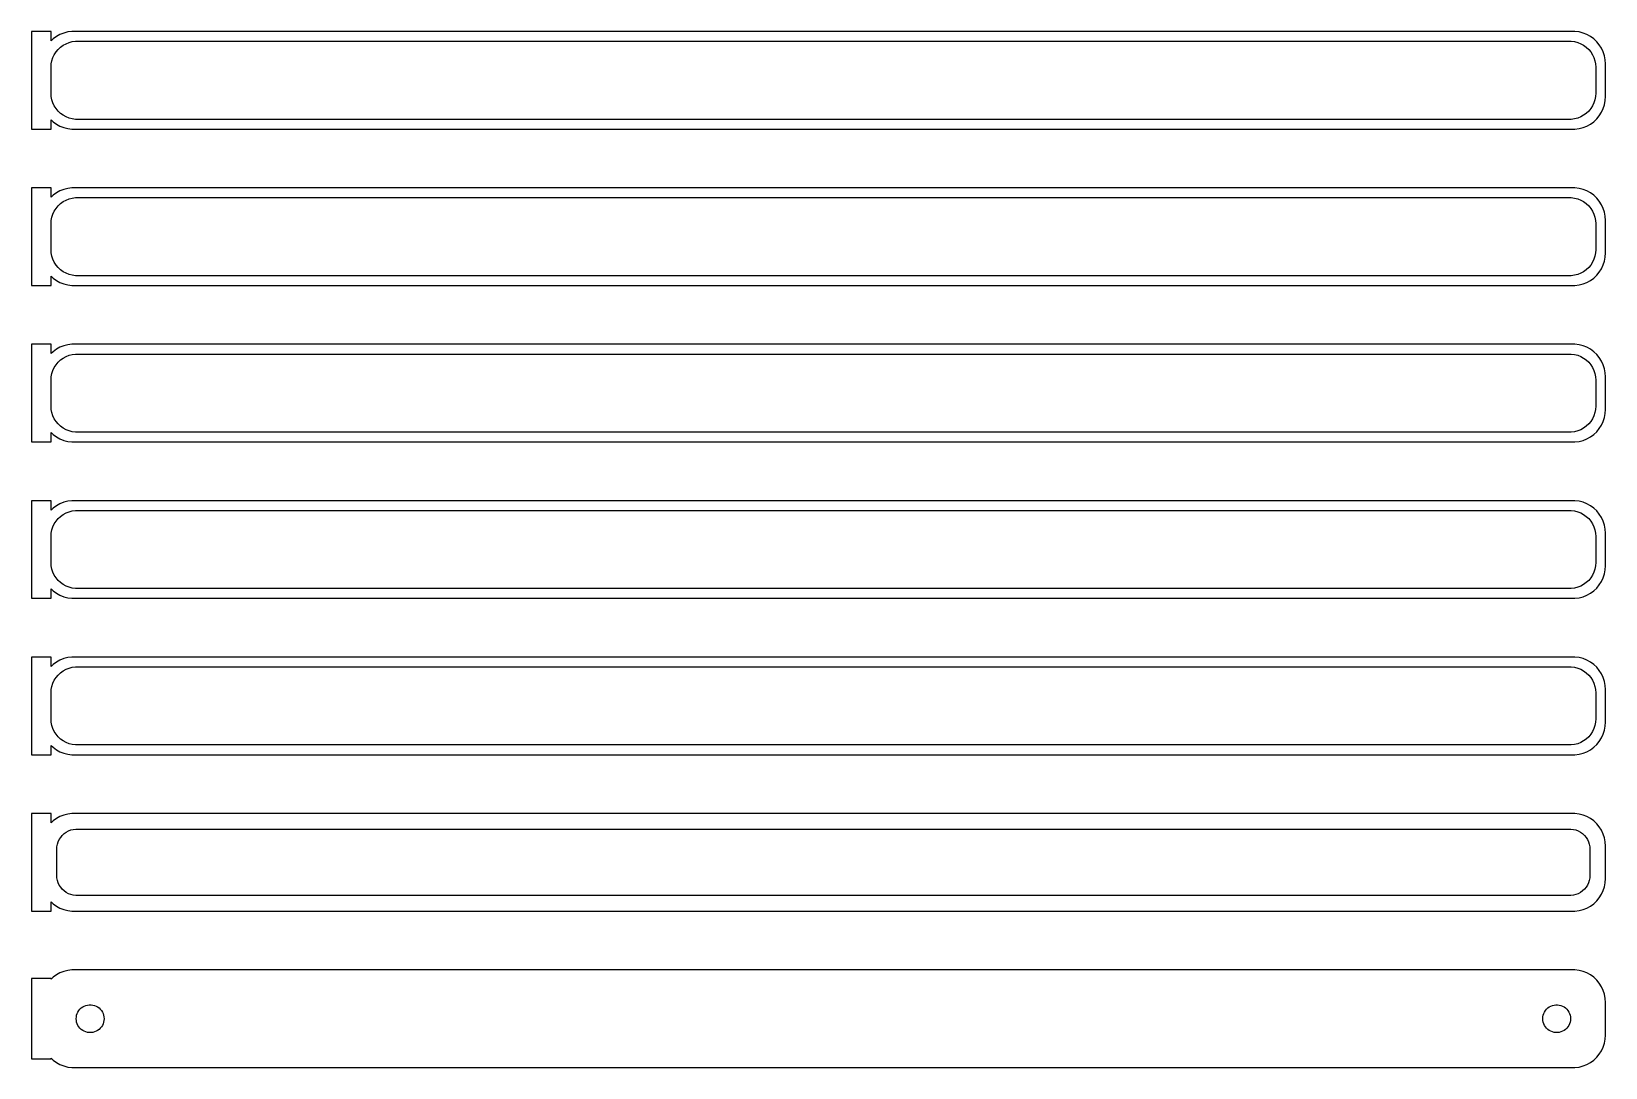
# Model space of a CAD drawing. Header units: metres. Extents: x -122 to 120, y 353 to 703.
# Drawn here: x -121.5 to 120, y 352.5 to 511.5 of the extents above; entities that cross this region are included whole.
import ezdxf

# ---------------------------------------------------------------- set-up
doc = ezdxf.new("R2010")
doc.units = ezdxf.units.M

msp = doc.modelspace()

# ---------------------------------------------------------------- linework, layer by layer
for p, q in [((-118.5, 511.49), (-121.5, 511.49)), ((-121.5, 511.49), (-121.5, 496.51)), ((-118.5, 510.059), (-118.5, 511.49)), ((-118.187, 510.353), (-118.5, 510.059)), ((-117.679, 510.722), (-118.187, 510.353)), ((-117.129, 511.024), (-117.679, 510.722)), ((-116.545, 511.255), (-117.129, 511.024)), ((-116.643, 509.377), (-116.203, 509.619)), ((-115.937, 511.411), (-116.545, 511.255)), ((-116.203, 509.619), (-115.736, 509.804)), ((-115.314, 511.49), (-115.937, 511.411)), ((-115.736, 509.804), (-115.25, 509.929)), ((115.314, 511.49), (-115.314, 511.49)), ((-115.25, 509.929), (-114.751, 509.992)), ((-114.751, 509.992), (114.751, 509.992)), ((114.751, 509.992), (115.25, 509.929)), ((115.25, 509.929), (115.736, 509.804)), ((115.937, 511.411), (115.314, 511.49)), ((115.736, 509.804), (116.203, 509.619)), ((116.545, 511.255), (115.937, 511.411)), ((116.203, 509.619), (116.643, 509.377)), ((117.129, 511.024), (116.545, 511.255)), ((117.679, 510.722), (117.129, 511.024)), ((118.187, 510.353), (117.679, 510.722)), ((118.645, 509.923), (118.187, 510.353)), ((119.045, 509.439), (118.645, 509.923)), ((-118.374, 506.995), (-118.219, 507.472)), ((-118.219, 507.472), (-118.005, 507.927)), ((-118.005, 507.927), (-117.736, 508.351)), ((-117.736, 508.351), (-117.416, 508.738)), ((-117.416, 508.738), (-117.05, 509.082)), ((-117.05, 509.082), (-116.643, 509.377)), ((116.643, 509.377), (117.05, 509.082)), ((117.05, 509.082), (117.416, 508.738)), ((117.416, 508.738), (117.736, 508.351)), ((117.736, 508.351), (118.005, 507.927)), ((118.005, 507.927), (118.219, 507.472)), ((118.219, 507.472), (118.374, 506.995)), ((119.382, 508.909), (119.045, 509.439)), ((119.649, 508.341), (119.382, 508.909)), ((119.843, 507.743), (119.649, 508.341)), ((119.961, 507.127), (119.843, 507.743)), ((-118.5, 506), (-118.468, 506.501)), ((-118.5, 502), (-118.5, 506)), ((-118.468, 506.501), (-118.374, 506.995)), ((118.374, 506.995), (118.468, 506.501)), ((118.468, 506.501), (118.5, 506)), ((118.5, 506), (118.5, 502)), ((120, 506.5), (119.961, 507.127)), ((120, 501.5), (120, 506.5)), ((-118.468, 501.499), (-118.5, 502)), ((-118.374, 501.005), (-118.468, 501.499)), ((-118.219, 500.528), (-118.374, 501.005)), ((-118.005, 500.073), (-118.219, 500.528)), ((-117.736, 499.649), (-118.005, 500.073)), ((118.005, 500.073), (117.736, 499.649)), ((118.219, 500.528), (118.005, 500.073)), ((118.374, 501.005), (118.219, 500.528)), ((118.468, 501.499), (118.374, 501.005)), ((118.5, 502), (118.468, 501.499)), ((119.649, 499.659), (119.843, 500.257)), ((119.843, 500.257), (119.961, 500.873)), ((119.961, 500.873), (120, 501.5)), ((-118.5, 497.941), (-118.187, 497.647)), ((-118.5, 496.51), (-118.5, 497.941)), ((-118.187, 497.647), (-117.679, 497.278)), ((-117.416, 499.262), (-117.736, 499.649)), ((-117.05, 498.918), (-117.416, 499.262)), ((-116.643, 498.623), (-117.05, 498.918)), ((-116.203, 498.381), (-116.643, 498.623)), ((-115.736, 498.196), (-116.203, 498.381)), ((-115.25, 498.071), (-115.736, 498.196)), ((-114.751, 498.008), (-115.25, 498.071)), ((114.751, 498.008), (-114.751, 498.008)), ((115.25, 498.071), (114.751, 498.008)), ((115.736, 498.196), (115.25, 498.071)), ((116.203, 498.381), (115.736, 498.196)), ((116.643, 498.623), (116.203, 498.381)), ((117.05, 498.918), (116.643, 498.623)), ((117.416, 499.262), (117.05, 498.918)), ((117.736, 499.649), (117.416, 499.262)), ((117.679, 497.278), (118.187, 497.647)), ((118.187, 497.647), (118.645, 498.077)), ((118.645, 498.077), (119.045, 498.561)), ((119.045, 498.561), (119.382, 499.091)), ((119.382, 499.091), (119.649, 499.659)), ((-121.5, 496.51), (-118.5, 496.51)), ((-117.679, 497.278), (-117.129, 496.976)), ((-117.129, 496.976), (-116.545, 496.745)), ((-116.545, 496.745), (-115.937, 496.589)), ((-115.937, 496.589), (-115.314, 496.51)), ((-115.314, 496.51), (115.314, 496.51)), ((115.314, 496.51), (115.937, 496.589)), ((115.937, 496.589), (116.545, 496.745)), ((116.545, 496.745), (117.129, 496.976)), ((117.129, 496.976), (117.679, 497.278)), ((-118.5, 487.49), (-121.5, 487.49)), ((-121.5, 487.49), (-121.5, 472.51)), ((-118.5, 486.059), (-118.5, 487.49)), ((-118.187, 486.353), (-118.5, 486.059)), ((-117.679, 486.722), (-118.187, 486.353)), ((-117.129, 487.024), (-117.679, 486.722)), ((-116.545, 487.255), (-117.129, 487.024)), ((-116.643, 485.377), (-116.203, 485.619)), ((-115.937, 487.411), (-116.545, 487.255)), ((-116.203, 485.619), (-115.736, 485.804)), ((-115.314, 487.49), (-115.937, 487.411)), ((-115.736, 485.804), (-115.25, 485.929)), ((115.314, 487.49), (-115.314, 487.49)), ((-115.25, 485.929), (-114.751, 485.992)), ((-114.751, 485.992), (114.751, 485.992)), ((114.751, 485.992), (115.25, 485.929)), ((115.25, 485.929), (115.736, 485.804)), ((115.937, 487.411), (115.314, 487.49)), ((115.736, 485.804), (116.203, 485.619)), ((116.545, 487.255), (115.937, 487.411)), ((116.203, 485.619), (116.643, 485.377)), ((117.129, 487.024), (116.545, 487.255)), ((117.679, 486.722), (117.129, 487.024)), ((118.187, 486.353), (117.679, 486.722)), ((118.645, 485.923), (118.187, 486.353)), ((119.045, 485.439), (118.645, 485.923)), ((119.382, 484.909), (119.045, 485.439)), ((-118.374, 482.995), (-118.219, 483.472)), ((-118.219, 483.472), (-118.005, 483.927)), ((-118.005, 483.927), (-117.736, 484.351)), ((-117.736, 484.351), (-117.416, 484.738)), ((-117.416, 484.738), (-117.05, 485.082)), ((-117.05, 485.082), (-116.643, 485.377)), ((116.643, 485.377), (117.05, 485.082)), ((117.05, 485.082), (117.416, 484.738)), ((117.416, 484.738), (117.736, 484.351)), ((117.736, 484.351), (118.005, 483.927)), ((118.005, 483.927), (118.219, 483.472)), ((118.219, 483.472), (118.374, 482.995)), ((119.649, 484.341), (119.382, 484.909)), ((119.843, 483.743), (119.649, 484.341)), ((119.961, 483.127), (119.843, 483.743)), ((120, 482.5), (119.961, 483.127)), ((-118.5, 482), (-118.468, 482.501)), ((-118.5, 478), (-118.5, 482)), ((-118.468, 482.501), (-118.374, 482.995)), ((118.374, 482.995), (118.468, 482.501)), ((118.468, 482.501), (118.5, 482)), ((118.5, 482), (118.5, 478)), ((120, 477.5), (120, 482.5)), ((-118.468, 477.499), (-118.5, 478)), ((-118.374, 477.005), (-118.468, 477.499)), ((-118.219, 476.528), (-118.374, 477.005)), ((-118.005, 476.073), (-118.219, 476.528)), ((-117.736, 475.649), (-118.005, 476.073)), ((118.005, 476.073), (117.736, 475.649)), ((118.219, 476.528), (118.005, 476.073)), ((118.374, 477.005), (118.219, 476.528)), ((118.468, 477.499), (118.374, 477.005)), ((118.5, 478), (118.468, 477.499)), ((119.649, 475.659), (119.843, 476.257)), ((119.843, 476.257), (119.961, 476.873)), ((119.961, 476.873), (120, 477.5)), ((-118.5, 473.941), (-118.187, 473.647)), ((-118.5, 472.51), (-118.5, 473.941)), ((-118.187, 473.647), (-117.679, 473.278)), ((-117.416, 475.262), (-117.736, 475.649)), ((-117.05, 474.918), (-117.416, 475.262)), ((-116.643, 474.623), (-117.05, 474.918)), ((-116.203, 474.381), (-116.643, 474.623)), ((-115.736, 474.196), (-116.203, 474.381)), ((-115.25, 474.071), (-115.736, 474.196)), ((-114.751, 474.008), (-115.25, 474.071)), ((114.751, 474.008), (-114.751, 474.008)), ((115.25, 474.071), (114.751, 474.008)), ((115.736, 474.196), (115.25, 474.071)), ((116.203, 474.381), (115.736, 474.196)), ((116.643, 474.623), (116.203, 474.381)), ((117.05, 474.918), (116.643, 474.623)), ((117.416, 475.262), (117.05, 474.918)), ((117.736, 475.649), (117.416, 475.262)), ((117.679, 473.278), (118.187, 473.647)), ((118.187, 473.647), (118.645, 474.077)), ((118.645, 474.077), (119.045, 474.561)), ((119.045, 474.561), (119.382, 475.091)), ((119.382, 475.091), (119.649, 475.659)), ((-121.5, 472.51), (-118.5, 472.51)), ((-117.679, 473.278), (-117.129, 472.976)), ((-117.129, 472.976), (-116.545, 472.745)), ((-116.545, 472.745), (-115.937, 472.589)), ((-115.937, 472.589), (-115.314, 472.51)), ((-115.314, 472.51), (115.314, 472.51)), ((115.314, 472.51), (115.937, 472.589)), ((115.937, 472.589), (116.545, 472.745)), ((116.545, 472.745), (117.129, 472.976)), ((117.129, 472.976), (117.679, 473.278)), ((-118.5, 463.49), (-121.5, 463.49)), ((-121.5, 463.49), (-121.5, 448.51)), ((-118.5, 462.059), (-118.5, 463.49)), ((-118.187, 462.353), (-118.5, 462.059)), ((-117.679, 462.722), (-118.187, 462.353)), ((-117.129, 463.024), (-117.679, 462.722)), ((-116.545, 463.255), (-117.129, 463.024)), ((-117.05, 461.082), (-116.643, 461.377)), ((-116.643, 461.377), (-116.203, 461.619)), ((-115.937, 463.411), (-116.545, 463.255)), ((-116.203, 461.619), (-115.736, 461.804)), ((-115.314, 463.49), (-115.937, 463.411)), ((-115.736, 461.804), (-115.25, 461.929)), ((115.314, 463.49), (-115.314, 463.49)), ((-115.25, 461.929), (-114.751, 461.992)), ((-114.751, 461.992), (114.751, 461.992)), ((114.751, 461.992), (115.25, 461.929)), ((115.25, 461.929), (115.736, 461.804)), ((115.937, 463.411), (115.314, 463.49)), ((115.736, 461.804), (116.203, 461.619)), ((116.545, 463.255), (115.937, 463.411)), ((116.203, 461.619), (116.643, 461.377)), ((117.129, 463.024), (116.545, 463.255)), ((116.643, 461.377), (117.05, 461.082)), ((117.679, 462.722), (117.129, 463.024)), ((118.187, 462.353), (117.679, 462.722)), ((118.645, 461.923), (118.187, 462.353)), ((119.045, 461.439), (118.645, 461.923)), ((119.382, 460.909), (119.045, 461.439)), ((-118.468, 458.501), (-118.374, 458.995)), ((-118.374, 458.995), (-118.219, 459.472)), ((-118.219, 459.472), (-118.005, 459.927)), ((-118.005, 459.927), (-117.736, 460.351)), ((-117.736, 460.351), (-117.416, 460.738)), ((-117.416, 460.738), (-117.05, 461.082)), ((117.05, 461.082), (117.416, 460.738)), ((117.416, 460.738), (117.736, 460.351)), ((117.736, 460.351), (118.005, 459.927)), ((118.005, 459.927), (118.219, 459.472)), ((118.219, 459.472), (118.374, 458.995)), ((118.374, 458.995), (118.468, 458.501)), ((119.649, 460.341), (119.382, 460.909)), ((119.843, 459.743), (119.649, 460.341)), ((119.961, 459.127), (119.843, 459.743)), ((120, 458.5), (119.961, 459.127)), ((-118.5, 458), (-118.468, 458.501)), ((-118.5, 454), (-118.5, 458)), ((118.468, 458.501), (118.5, 458)), ((118.5, 458), (118.5, 454)), ((120, 453.5), (120, 458.5)), ((-118.468, 453.499), (-118.5, 454)), ((-118.374, 453.005), (-118.468, 453.499)), ((-118.219, 452.528), (-118.374, 453.005)), ((-118.005, 452.073), (-118.219, 452.528)), ((-117.736, 451.649), (-118.005, 452.073)), ((-117.416, 451.262), (-117.736, 451.649)), ((117.736, 451.649), (117.416, 451.262)), ((118.005, 452.073), (117.736, 451.649)), ((118.219, 452.528), (118.005, 452.073)), ((118.374, 453.005), (118.219, 452.528)), ((118.468, 453.499), (118.374, 453.005)), ((118.5, 454), (118.468, 453.499)), ((119.382, 451.091), (119.649, 451.659)), ((119.649, 451.659), (119.843, 452.257)), ((119.843, 452.257), (119.961, 452.873)), ((119.961, 452.873), (120, 453.5)), ((-118.5, 449.941), (-118.187, 449.647)), ((-118.5, 448.51), (-118.5, 449.941)), ((-118.187, 449.647), (-117.679, 449.278)), ((-117.679, 449.278), (-117.129, 448.976)), ((-117.05, 450.918), (-117.416, 451.262)), ((-116.643, 450.623), (-117.05, 450.918)), ((-116.203, 450.381), (-116.643, 450.623)), ((-115.736, 450.196), (-116.203, 450.381)), ((-115.25, 450.071), (-115.736, 450.196)), ((-114.751, 450.008), (-115.25, 450.071)), ((114.751, 450.008), (-114.751, 450.008)), ((115.25, 450.071), (114.751, 450.008)), ((115.736, 450.196), (115.25, 450.071)), ((116.203, 450.381), (115.736, 450.196)), ((116.643, 450.623), (116.203, 450.381)), ((117.05, 450.918), (116.643, 450.623)), ((117.416, 451.262), (117.05, 450.918)), ((117.129, 448.976), (117.679, 449.278)), ((117.679, 449.278), (118.187, 449.647)), ((118.187, 449.647), (118.645, 450.077)), ((118.645, 450.077), (119.045, 450.561)), ((119.045, 450.561), (119.382, 451.091)), ((-121.5, 448.51), (-118.5, 448.51)), ((-117.129, 448.976), (-116.545, 448.745)), ((-116.545, 448.745), (-115.937, 448.589)), ((-115.937, 448.589), (-115.314, 448.51)), ((-115.314, 448.51), (115.314, 448.51)), ((115.314, 448.51), (115.937, 448.589)), ((115.937, 448.589), (116.545, 448.745)), ((116.545, 448.745), (117.129, 448.976)), ((-118.5, 439.49), (-121.5, 439.49)), ((-121.5, 439.49), (-121.5, 424.51)), ((-118.5, 438.059), (-118.5, 439.49)), ((-118.187, 438.353), (-118.5, 438.059)), ((-117.679, 438.722), (-118.187, 438.353)), ((-117.129, 439.024), (-117.679, 438.722)), ((-116.545, 439.255), (-117.129, 439.024)), ((-117.05, 437.082), (-116.643, 437.377)), ((-116.643, 437.377), (-116.203, 437.619)), ((-115.937, 439.411), (-116.545, 439.255)), ((-116.203, 437.619), (-115.736, 437.804)), ((-115.314, 439.49), (-115.937, 439.411)), ((-115.736, 437.804), (-115.25, 437.929)), ((115.314, 439.49), (-115.314, 439.49)), ((-115.25, 437.929), (-114.751, 437.992)), ((-114.751, 437.992), (114.751, 437.992)), ((114.751, 437.992), (115.25, 437.929)), ((115.25, 437.929), (115.736, 437.804)), ((115.937, 439.411), (115.314, 439.49)), ((115.736, 437.804), (116.203, 437.619)), ((116.545, 439.255), (115.937, 439.411)), ((116.203, 437.619), (116.643, 437.377)), ((117.129, 439.024), (116.545, 439.255)), ((116.643, 437.377), (117.05, 437.082)), ((117.679, 438.722), (117.129, 439.024)), ((118.187, 438.353), (117.679, 438.722)), ((118.645, 437.923), (118.187, 438.353)), ((119.045, 437.439), (118.645, 437.923)), ((119.382, 436.909), (119.045, 437.439)), ((-118.468, 434.501), (-118.374, 434.995)), ((-118.374, 434.995), (-118.219, 435.472)), ((-118.219, 435.472), (-118.005, 435.927)), ((-118.005, 435.927), (-117.736, 436.351)), ((-117.736, 436.351), (-117.416, 436.738)), ((-117.416, 436.738), (-117.05, 437.082)), ((117.05, 437.082), (117.416, 436.738)), ((117.416, 436.738), (117.736, 436.351)), ((117.736, 436.351), (118.005, 435.927)), ((118.005, 435.927), (118.219, 435.472)), ((118.219, 435.472), (118.374, 434.995)), ((118.374, 434.995), (118.468, 434.501)), ((119.649, 436.341), (119.382, 436.909)), ((119.843, 435.743), (119.649, 436.341)), ((119.961, 435.127), (119.843, 435.743)), ((120, 434.5), (119.961, 435.127)), ((-118.5, 434), (-118.468, 434.501)), ((-118.5, 430), (-118.5, 434)), ((118.468, 434.501), (118.5, 434)), ((118.5, 434), (118.5, 430)), ((120, 429.5), (120, 434.5)), ((-118.468, 429.499), (-118.5, 430)), ((118.5, 430), (118.468, 429.499)), ((-118.374, 429.005), (-118.468, 429.499)), ((-118.219, 428.528), (-118.374, 429.005)), ((-118.005, 428.073), (-118.219, 428.528)), ((-117.736, 427.649), (-118.005, 428.073)), ((-117.416, 427.262), (-117.736, 427.649)), ((117.736, 427.649), (117.416, 427.262)), ((118.005, 428.073), (117.736, 427.649)), ((118.219, 428.528), (118.005, 428.073)), ((118.374, 429.005), (118.219, 428.528)), ((118.468, 429.499), (118.374, 429.005)), ((119.382, 427.091), (119.649, 427.659)), ((119.649, 427.659), (119.843, 428.257)), ((119.843, 428.257), (119.961, 428.873)), ((119.961, 428.873), (120, 429.5)), ((-118.5, 425.941), (-118.187, 425.647)), ((-118.5, 424.51), (-118.5, 425.941)), ((-118.187, 425.647), (-117.679, 425.278)), ((-117.679, 425.278), (-117.129, 424.976)), ((-117.05, 426.918), (-117.416, 427.262)), ((-116.643, 426.623), (-117.05, 426.918)), ((-116.203, 426.381), (-116.643, 426.623)), ((-115.736, 426.196), (-116.203, 426.381)), ((-115.25, 426.071), (-115.736, 426.196)), ((-114.751, 426.008), (-115.25, 426.071)), ((114.751, 426.008), (-114.751, 426.008)), ((115.25, 426.071), (114.751, 426.008)), ((115.736, 426.196), (115.25, 426.071)), ((116.203, 426.381), (115.736, 426.196)), ((116.643, 426.623), (116.203, 426.381)), ((117.05, 426.918), (116.643, 426.623)), ((117.416, 427.262), (117.05, 426.918)), ((117.129, 424.976), (117.679, 425.278)), ((117.679, 425.278), (118.187, 425.647)), ((118.187, 425.647), (118.645, 426.077)), ((118.645, 426.077), (119.045, 426.561)), ((119.045, 426.561), (119.382, 427.091)), ((-121.5, 424.51), (-118.5, 424.51)), ((-117.129, 424.976), (-116.545, 424.745)), ((-116.545, 424.745), (-115.937, 424.589)), ((-115.937, 424.589), (-115.314, 424.51)), ((-115.314, 424.51), (115.314, 424.51)), ((115.314, 424.51), (115.937, 424.589)), ((115.937, 424.589), (116.545, 424.745)), ((116.545, 424.745), (117.129, 424.976)), ((-118.5, 415.49), (-121.5, 415.49)), ((-121.5, 415.49), (-121.5, 400.51)), ((-118.5, 414.059), (-118.5, 415.49)), ((-115.937, 415.411), (-116.545, 415.255)), ((-115.314, 415.49), (-115.937, 415.411)), ((115.314, 415.49), (-115.314, 415.49)), ((115.937, 415.411), (115.314, 415.49)), ((116.545, 415.255), (115.937, 415.411)), ((-118.187, 414.353), (-118.5, 414.059)), ((-117.679, 414.722), (-118.187, 414.353)), ((-117.129, 415.024), (-117.679, 414.722)), ((-117.416, 412.738), (-117.05, 413.082)), ((-116.545, 415.255), (-117.129, 415.024)), ((-117.05, 413.082), (-116.643, 413.377)), ((-116.643, 413.377), (-116.203, 413.619)), ((-116.203, 413.619), (-115.736, 413.804)), ((-115.736, 413.804), (-115.25, 413.929)), ((-115.25, 413.929), (-114.751, 413.992)), ((-114.751, 413.992), (114.751, 413.992)), ((114.751, 413.992), (115.25, 413.929)), ((115.25, 413.929), (115.736, 413.804)), ((115.736, 413.804), (116.203, 413.619)), ((116.203, 413.619), (116.643, 413.377)), ((117.129, 415.024), (116.545, 415.255)), ((116.643, 413.377), (117.05, 413.082)), ((117.05, 413.082), (117.416, 412.738)), ((117.679, 414.722), (117.129, 415.024)), ((118.187, 414.353), (117.679, 414.722)), ((118.645, 413.923), (118.187, 414.353)), ((119.045, 413.439), (118.645, 413.923)), ((119.382, 412.909), (119.045, 413.439)), ((-118.468, 410.501), (-118.374, 410.995)), ((-118.374, 410.995), (-118.219, 411.472)), ((-118.219, 411.472), (-118.005, 411.927)), ((-118.005, 411.927), (-117.736, 412.351)), ((-117.736, 412.351), (-117.416, 412.738)), ((117.416, 412.738), (117.736, 412.351)), ((117.736, 412.351), (118.005, 411.927)), ((118.005, 411.927), (118.219, 411.472)), ((118.219, 411.472), (118.374, 410.995)), ((118.374, 410.995), (118.468, 410.501)), ((119.649, 412.341), (119.382, 412.909)), ((119.843, 411.743), (119.649, 412.341)), ((119.961, 411.127), (119.843, 411.743)), ((120, 410.5), (119.961, 411.127)), ((-118.5, 410), (-118.468, 410.501)), ((-118.5, 406), (-118.5, 410)), ((118.468, 410.501), (118.5, 410)), ((118.5, 410), (118.5, 406)), ((120, 405.5), (120, 410.5)), ((-118.468, 405.499), (-118.5, 406)), ((118.5, 406), (118.468, 405.499)), ((-118.374, 405.005), (-118.468, 405.499)), ((-118.219, 404.528), (-118.374, 405.005)), ((-118.005, 404.073), (-118.219, 404.528)), ((-117.736, 403.649), (-118.005, 404.073)), ((-117.416, 403.262), (-117.736, 403.649)), ((117.736, 403.649), (117.416, 403.262)), ((118.005, 404.073), (117.736, 403.649)), ((118.219, 404.528), (118.005, 404.073)), ((118.374, 405.005), (118.219, 404.528)), ((118.468, 405.499), (118.374, 405.005)), ((119.382, 403.091), (119.649, 403.659)), ((119.649, 403.659), (119.843, 404.257)), ((119.843, 404.257), (119.961, 404.873)), ((119.961, 404.873), (120, 405.5)), ((-118.5, 401.941), (-118.187, 401.647)), ((-118.5, 400.51), (-118.5, 401.941)), ((-118.187, 401.647), (-117.679, 401.278)), ((-117.679, 401.278), (-117.129, 400.976)), ((-117.05, 402.918), (-117.416, 403.262)), ((-117.129, 400.976), (-116.545, 400.745)), ((-116.643, 402.623), (-117.05, 402.918)), ((-116.203, 402.381), (-116.643, 402.623)), ((-115.736, 402.196), (-116.203, 402.381)), ((-115.25, 402.071), (-115.736, 402.196)), ((-114.751, 402.008), (-115.25, 402.071)), ((114.751, 402.008), (-114.751, 402.008)), ((115.25, 402.071), (114.751, 402.008)), ((115.736, 402.196), (115.25, 402.071)), ((116.203, 402.381), (115.736, 402.196)), ((116.643, 402.623), (116.203, 402.381)), ((116.545, 400.745), (117.129, 400.976)), ((117.05, 402.918), (116.643, 402.623)), ((117.416, 403.262), (117.05, 402.918)), ((117.129, 400.976), (117.679, 401.278)), ((117.679, 401.278), (118.187, 401.647)), ((118.187, 401.647), (118.645, 402.077)), ((118.645, 402.077), (119.045, 402.561)), ((119.045, 402.561), (119.382, 403.091)), ((-121.5, 400.51), (-118.5, 400.51)), ((-116.545, 400.745), (-115.937, 400.589)), ((-115.937, 400.589), (-115.314, 400.51)), ((-115.314, 400.51), (115.314, 400.51)), ((115.314, 400.51), (115.937, 400.589)), ((115.937, 400.589), (116.545, 400.745)), ((-118.5, 391.479), (-121.5, 391.479)), ((-121.5, 391.479), (-121.5, 376.521)), ((-118.5, 390.059), (-118.5, 391.479)), ((-116.545, 391.255), (-117.129, 391.024)), ((-115.937, 391.411), (-116.545, 391.255)), ((-115.314, 391.49), (-115.937, 391.411)), ((115.314, 391.49), (-115.314, 391.49)), ((115.937, 391.411), (115.314, 391.49)), ((116.545, 391.255), (115.937, 391.411)), ((117.129, 391.024), (116.545, 391.255)), ((-118.187, 390.353), (-118.5, 390.059)), ((-117.679, 390.722), (-118.187, 390.353)), ((-117.129, 391.024), (-117.679, 390.722)), ((-116.168, 388.628), (-115.825, 388.817)), ((-115.825, 388.817), (-115.462, 388.961)), ((-115.462, 388.961), (-115.083, 389.058)), ((-115.083, 389.058), (-114.695, 389.107)), ((-114.695, 389.107), (114.695, 389.107)), ((114.695, 389.107), (115.083, 389.058)), ((115.083, 389.058), (115.462, 388.961)), ((115.462, 388.961), (115.825, 388.817)), ((115.825, 388.817), (116.168, 388.628)), ((117.679, 390.722), (117.129, 391.024)), ((118.187, 390.353), (117.679, 390.722)), ((118.645, 389.923), (118.187, 390.353)), ((119.045, 389.439), (118.645, 389.923)), ((119.382, 388.909), (119.045, 389.439)), ((119.649, 388.341), (119.382, 388.909)), ((-117.588, 386.39), (-117.515, 386.774)), ((-117.515, 386.774), (-117.394, 387.146)), ((-117.394, 387.146), (-117.228, 387.5)), ((-117.228, 387.5), (-117.018, 387.83)), ((-117.018, 387.83), (-116.769, 388.131)), ((-116.769, 388.131), (-116.484, 388.399)), ((-116.484, 388.399), (-116.168, 388.628)), ((116.168, 388.628), (116.484, 388.399)), ((116.484, 388.399), (116.769, 388.131)), ((116.769, 388.131), (117.018, 387.83)), ((117.018, 387.83), (117.228, 387.5)), ((117.228, 387.5), (117.394, 387.146)), ((117.394, 387.146), (117.515, 386.774)), ((117.515, 386.774), (117.588, 386.39)), ((119.843, 387.743), (119.649, 388.341)), ((119.961, 387.127), (119.843, 387.743)), ((120, 386.5), (119.961, 387.127)), ((120, 381.5), (120, 386.5)), ((-117.613, 386), (-117.588, 386.39)), ((-117.613, 382), (-117.613, 386)), ((117.588, 386.39), (117.613, 386)), ((117.613, 386), (117.613, 382)), ((-117.588, 381.61), (-117.613, 382)), ((-117.515, 381.226), (-117.588, 381.61)), ((117.588, 381.61), (117.515, 381.226)), ((117.613, 382), (117.588, 381.61)), ((-117.394, 380.854), (-117.515, 381.226)), ((-117.228, 380.5), (-117.394, 380.854)), ((-117.018, 380.17), (-117.228, 380.5)), ((-116.769, 379.869), (-117.018, 380.17)), ((-116.484, 379.601), (-116.769, 379.869)), ((-116.168, 379.372), (-116.484, 379.601)), ((-115.825, 379.183), (-116.168, 379.372)), ((-115.462, 379.039), (-115.825, 379.183)), ((115.825, 379.183), (115.462, 379.039)), ((116.168, 379.372), (115.825, 379.183)), ((116.484, 379.601), (116.168, 379.372)), ((116.769, 379.869), (116.484, 379.601)), ((117.018, 380.17), (116.769, 379.869)), ((117.228, 380.5), (117.018, 380.17)), ((117.394, 380.854), (117.228, 380.5)), ((117.515, 381.226), (117.394, 380.854)), ((119.382, 379.091), (119.649, 379.659)), ((119.649, 379.659), (119.843, 380.257)), ((119.843, 380.257), (119.961, 380.873)), ((119.961, 380.873), (120, 381.5)), ((-118.5, 376.521), (-118.5, 377.941)), ((-118.5, 377.941), (-118.187, 377.647)), ((-118.187, 377.647), (-117.679, 377.278)), ((-117.679, 377.278), (-117.129, 376.976)), ((-117.129, 376.976), (-116.545, 376.745)), ((-116.545, 376.745), (-115.937, 376.589)), ((-115.083, 378.942), (-115.462, 379.039)), ((-114.695, 378.893), (-115.083, 378.942)), ((114.695, 378.893), (-114.695, 378.893)), ((115.083, 378.942), (114.695, 378.893)), ((115.462, 379.039), (115.083, 378.942)), ((115.937, 376.589), (116.545, 376.745)), ((116.545, 376.745), (117.129, 376.976)), ((117.129, 376.976), (117.679, 377.278)), ((117.679, 377.278), (118.187, 377.647)), ((118.187, 377.647), (118.645, 378.077)), ((118.645, 378.077), (119.045, 378.561)), ((119.045, 378.561), (119.382, 379.091)), ((-121.5, 376.521), (-118.5, 376.521)), ((-115.937, 376.589), (-115.314, 376.51)), ((-115.314, 376.51), (115.314, 376.51)), ((115.314, 376.51), (115.937, 376.589)), ((-116.545, 367.255), (-117.129, 367.024)), ((-115.937, 367.411), (-116.545, 367.255)), ((-115.314, 367.49), (-115.937, 367.411)), ((115.314, 367.49), (-115.314, 367.49)), ((115.937, 367.411), (115.314, 367.49)), ((116.545, 367.255), (115.937, 367.411)), ((117.129, 367.024), (116.545, 367.255)), ((-118.5, 366.153), (-121.5, 366.153)), ((-121.5, 366.153), (-121.5, 353.847)), ((-118.187, 366.353), (-118.5, 366.059)), ((-118.5, 366.059), (-118.5, 366.153)), ((-117.679, 366.722), (-118.187, 366.353)), ((-117.129, 367.024), (-117.679, 366.722)), ((117.679, 366.722), (117.129, 367.024)), ((118.187, 366.353), (117.679, 366.722)), ((118.645, 365.923), (118.187, 366.353)), ((119.045, 365.439), (118.645, 365.923)), ((119.382, 364.909), (119.045, 365.439)), ((119.649, 364.341), (119.382, 364.909)), ((119.843, 363.743), (119.649, 364.341)), ((119.961, 363.127), (119.843, 363.743)), ((120, 362.5), (119.961, 363.127)), ((120, 357.5), (120, 362.5)), ((-114.635, 360), (-114.618, 360.268)), ((-114.618, 359.732), (-114.635, 360)), ((-114.618, 360.268), (-114.568, 360.531)), ((-114.568, 360.531), (-114.485, 360.786)), ((-114.485, 360.786), (-114.371, 361.029)), ((-114.371, 361.029), (-114.227, 361.255)), ((-114.227, 361.255), (-114.057, 361.462)), ((-114.057, 361.462), (-113.861, 361.645)), ((-113.861, 361.645), (-113.644, 361.803)), ((-113.644, 361.803), (-113.409, 361.932)), ((-113.409, 361.932), (-113.16, 362.031)), ((-113.16, 362.031), (-112.9, 362.097)), ((-112.9, 362.097), (-112.634, 362.131)), ((-112.634, 362.131), (-112.366, 362.131)), ((-112.366, 362.131), (-112.1, 362.097)), ((-112.1, 362.097), (-111.84, 362.031)), ((-111.84, 362.031), (-111.591, 361.932)), ((-111.591, 361.932), (-111.356, 361.803)), ((-111.356, 361.803), (-111.139, 361.645)), ((-111.139, 361.645), (-110.943, 361.462)), ((-110.943, 361.462), (-110.773, 361.255)), ((-110.773, 361.255), (-110.629, 361.029)), ((-110.629, 361.029), (-110.515, 360.786)), ((-110.515, 360.786), (-110.432, 360.531)), ((-110.432, 360.531), (-110.382, 360.268)), ((-110.382, 360.268), (-110.365, 360)), ((-110.365, 360), (-110.382, 359.732)), ((110.365, 360), (110.382, 360.268)), ((110.382, 359.732), (110.365, 360)), ((110.382, 360.268), (110.432, 360.531)), ((110.432, 360.531), (110.515, 360.786)), ((110.515, 360.786), (110.629, 361.029)), ((110.629, 361.029), (110.773, 361.255)), ((110.773, 361.255), (110.943, 361.462)), ((110.943, 361.462), (111.139, 361.645)), ((111.139, 361.645), (111.356, 361.803)), ((111.356, 361.803), (111.591, 361.932)), ((111.591, 361.932), (111.84, 362.031)), ((111.84, 362.031), (112.1, 362.097)), ((112.1, 362.097), (112.366, 362.131)), ((112.366, 362.131), (112.634, 362.131)), ((112.634, 362.131), (112.9, 362.097)), ((112.9, 362.097), (113.16, 362.031)), ((113.16, 362.031), (113.409, 361.932)), ((113.409, 361.932), (113.644, 361.803)), ((113.644, 361.803), (113.861, 361.645)), ((113.861, 361.645), (114.057, 361.462)), ((114.057, 361.462), (114.227, 361.255)), ((114.227, 361.255), (114.371, 361.029)), ((114.371, 361.029), (114.485, 360.786)), ((114.485, 360.786), (114.568, 360.531)), ((114.568, 360.531), (114.618, 360.268)), ((114.618, 360.268), (114.635, 360)), ((114.635, 360), (114.618, 359.732)), ((-114.568, 359.469), (-114.618, 359.732)), ((-114.485, 359.214), (-114.568, 359.469)), ((-114.371, 358.971), (-114.485, 359.214)), ((-114.227, 358.745), (-114.371, 358.971)), ((-114.057, 358.538), (-114.227, 358.745)), ((-113.861, 358.355), (-114.057, 358.538)), ((-113.644, 358.197), (-113.861, 358.355)), ((-113.409, 358.068), (-113.644, 358.197)), ((-113.16, 357.969), (-113.409, 358.068)), ((-112.9, 357.903), (-113.16, 357.969)), ((-112.634, 357.869), (-112.9, 357.903)), ((-112.366, 357.869), (-112.634, 357.869)), ((-112.1, 357.903), (-112.366, 357.869)), ((-111.84, 357.969), (-112.1, 357.903)), ((-111.591, 358.068), (-111.84, 357.969)), ((-111.356, 358.197), (-111.591, 358.068)), ((-111.139, 358.355), (-111.356, 358.197)), ((-110.943, 358.538), (-111.139, 358.355)), ((-110.773, 358.745), (-110.943, 358.538)), ((-110.629, 358.971), (-110.773, 358.745)), ((-110.515, 359.214), (-110.629, 358.971)), ((-110.432, 359.469), (-110.515, 359.214)), ((-110.382, 359.732), (-110.432, 359.469)), ((110.432, 359.469), (110.382, 359.732)), ((110.515, 359.214), (110.432, 359.469)), ((110.629, 358.971), (110.515, 359.214)), ((110.773, 358.745), (110.629, 358.971)), ((110.943, 358.538), (110.773, 358.745)), ((111.139, 358.355), (110.943, 358.538)), ((111.356, 358.197), (111.139, 358.355)), ((111.591, 358.068), (111.356, 358.197)), ((111.84, 357.969), (111.591, 358.068)), ((112.1, 357.903), (111.84, 357.969)), ((112.366, 357.869), (112.1, 357.903)), ((112.634, 357.869), (112.366, 357.869)), ((112.9, 357.903), (112.634, 357.869)), ((113.16, 357.969), (112.9, 357.903)), ((113.409, 358.068), (113.16, 357.969)), ((113.644, 358.197), (113.409, 358.068)), ((113.861, 358.355), (113.644, 358.197)), ((114.057, 358.538), (113.861, 358.355)), ((114.227, 358.745), (114.057, 358.538)), ((114.371, 358.971), (114.227, 358.745)), ((114.485, 359.214), (114.371, 358.971)), ((114.568, 359.469), (114.485, 359.214)), ((114.618, 359.732), (114.568, 359.469)), ((119.961, 356.873), (120, 357.5)), ((119.045, 354.561), (119.382, 355.091)), ((119.382, 355.091), (119.649, 355.659)), ((119.649, 355.659), (119.843, 356.257)), ((119.843, 356.257), (119.961, 356.873)), ((-121.5, 353.847), (-118.5, 353.847)), ((-118.5, 353.847), (-118.5, 353.941)), ((-118.5, 353.941), (-118.187, 353.647)), ((-118.187, 353.647), (-117.679, 353.278)), ((-117.679, 353.278), (-117.129, 352.976)), ((-117.129, 352.976), (-116.545, 352.745)), ((-116.545, 352.745), (-115.937, 352.589)), ((115.937, 352.589), (116.545, 352.745)), ((116.545, 352.745), (117.129, 352.976)), ((117.129, 352.976), (117.679, 353.278)), ((117.679, 353.278), (118.187, 353.647)), ((118.187, 353.647), (118.645, 354.077)), ((118.645, 354.077), (119.045, 354.561)), ((-115.937, 352.589), (-115.314, 352.51)), ((-115.314, 352.51), (115.314, 352.51)), ((115.314, 352.51), (115.937, 352.589))]:
    msp.add_line(p, q)

doc.saveas('drawing.dxf')
